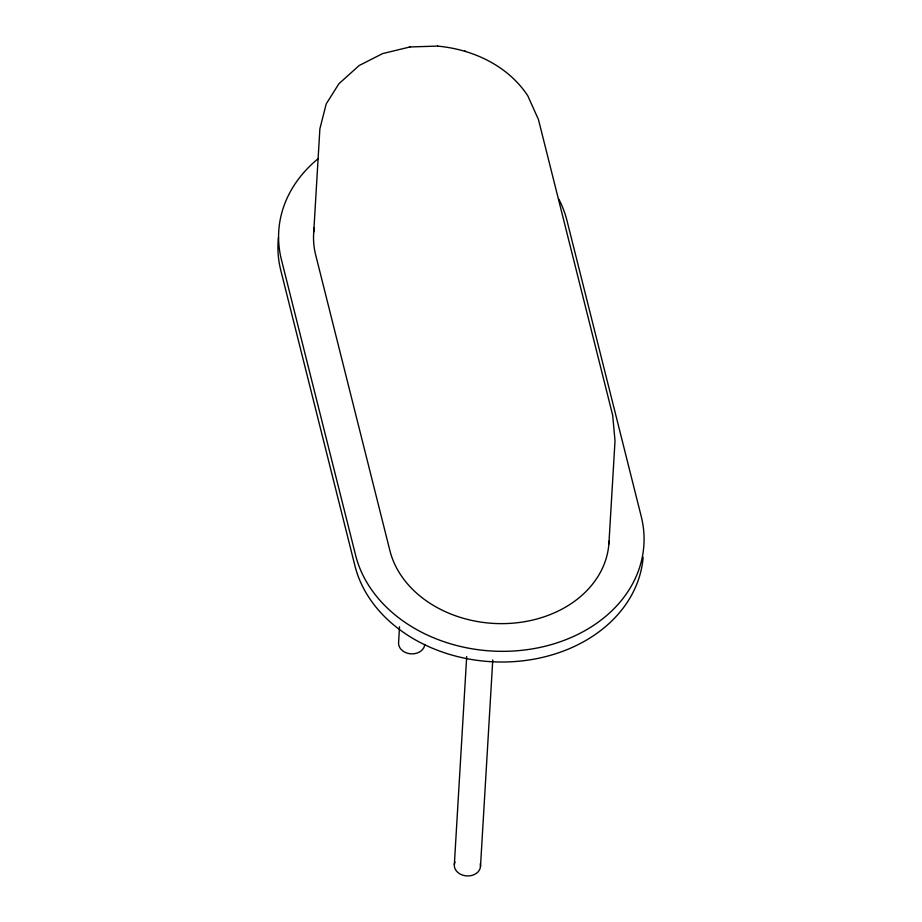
<?xml version="1.0" encoding="UTF-8"?>
<svg xmlns="http://www.w3.org/2000/svg" width="922" height="922" viewBox="0 0 922 922"><rect width="100%" height="100%" fill="white"/><g stroke="black" fill="none" stroke-linecap="round" stroke-linejoin="round"><path stroke-width="1.38" d="M313.745 232.021L319.876 128.826L326.215 103.898L338.904 83.752L359.142 65.531L382.63 53.591L410.083 46.941M399.526 626.741L398.592 642.519A13.115 10.373 3.4 0 0 410.832 653.825A13.115 10.373 3.4 0 0 424.754 644.432M454.339 864.594L466.693 656.556M480.489 866.519L492.763 659.898M608.889 544.003L615.02 440.82L612.669 415.223L538.436 119.48L527.741 95.704C507.815 65.543 472.802 49.339 437.57 46.1M409.403 46.964L437.616 46.1M464.584 50.929L465.356 51.067M278.49 237.427A145.722 115.296 3.4 0 0 280.761 270.25L355.005 566.05A145.722 115.296 3.4 0 0 507.48 661.927A145.722 115.296 3.4 0 0 643.13 557.234M317.825 158.953A145.722 115.296 3.4 0 0 281.394 259.566L355.638 555.367A145.722 115.296 3.4 0 0 527.004 649.687A145.722 115.296 3.4 0 0 641.239 516.458L566.995 220.658A145.722 115.296 3.4 0 0 558.997 199.44M609.062 541.168A110.755 87.625 3.4 0 1 507.584 623.503A110.755 87.625 3.4 0 1 389.914 550.699L315.67 254.898A110.755 87.625 3.4 0 1 314.229 227.769M480.27 863.81A13.115 10.373 3.4 0 1 466.567 875.9A13.115 10.373 3.4 0 1 454.995 861.955"/></g></svg>
